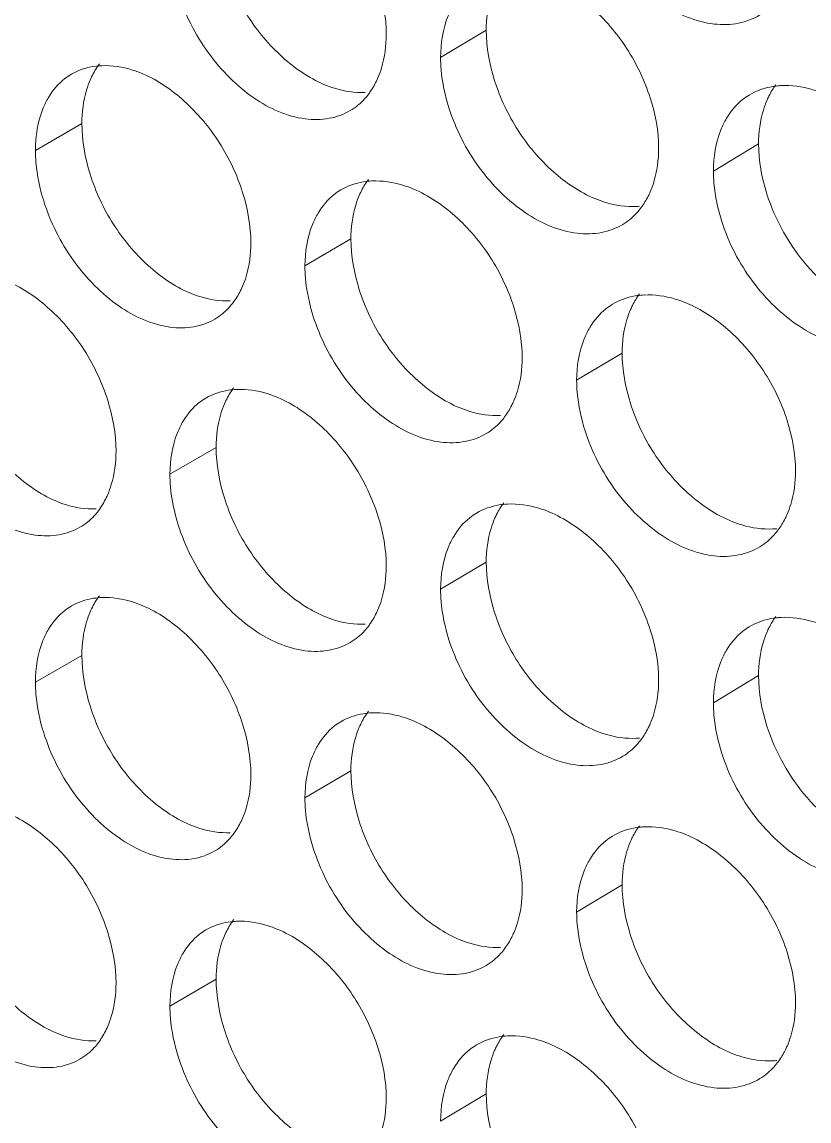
# Model space of a CAD drawing. Header units: millimetres. Extents: x 1177 to 4147, y 93 to 2194.
# Drawn here: x 2611.51 to 2623.15, y 927.38 to 943.65 of the extents above; entities that cross this region are included whole.
import ezdxf

# ---------------------------------------------------------------- set-up
doc = ezdxf.new("R2010")
doc.units = ezdxf.units.MM
doc.header["$LTSCALE"] = 0.1
doc.layers.get('0').update_dxf_attribs({"lineweight": 13})
doc.layers.add('标注', color=251, linetype='Continuous', lineweight=9)

# ---------------------------------------------------------------- blocks, each defined once
blk = doc.blocks.new('02')
at = {"layer": '标注'}
for p, q in [((4509.669, 939.17), (4508.703, 938.596)), ((4501.12, 937.196), (4500.138, 936.629)), ((4501.12, 937.196), (4500.138, 936.629)), ((4515.425, 936.77), (4514.47, 936.191)), ((4506.808, 934.755), (4505.836, 934.184)), ((4506.808, 934.755), (4505.836, 934.184)), ((4512.541, 932.341), (4511.58, 931.765)), ((4512.541, 932.341), (4511.58, 931.765)), ((4503.958, 930.347), (4502.981, 929.778)), ((4509.669, 927.92), (4508.703, 927.346)), ((4501.12, 925.946), (4500.138, 925.379)), ((4515.425, 925.52), (4514.47, 924.941)), ((4506.808, 923.505), (4505.836, 922.934)), ((4512.541, 921.091), (4511.58, 920.515)), ((4503.958, 919.097), (4502.981, 918.528)), ((4509.669, 916.67), (4508.703, 916.096))]:
    blk.add_line(p, q, dxfattribs=at)
for centre, radius, start, end in [((4515.989, 936.339), 1.662, 93.0207, 95.749), ((4512.763, 937.08), 1.64, 272.8765, 275.2009), ((4513.09, 931.918), 1.654, 92.9003, 95.1818), ((4513.09, 931.918), 1.654, 92.9003, 95.1818), ((4515.644, 930.267), 1.649, 272.9969, 275.7719), ((4515.644, 930.267), 1.649, 272.9969, 275.7719), ((4515.989, 925.089), 1.662, 93.0207, 95.749), ((4512.763, 925.83), 1.64, 272.8765, 275.2009), ((4513.09, 920.668), 1.654, 92.9003, 95.1818), ((4515.644, 919.017), 1.649, 272.9969, 275.7719)]:
    blk.add_arc(centre, radius, start, end, dxfattribs=at)
for points, knots in [([(4507.555, 939.081), (4507.555, 939.442), (4507.415, 940.191), (4506.928, 941.225), (4506.199, 942.09), (4505.585, 942.514), (4505.264, 942.65)], [0, 0, 0, 0, 0.243914, 0.505794, 0.764596, 1, 1, 1, 1]), ([(4511.758, 941.948), (4511.902, 941.497), (4512.231, 940.852), (4512.847, 940.147), (4513.504, 939.604), (4514.26, 939.272), (4514.996, 939.29), (4515.316, 939.409), (4515.454, 939.493)], [0, 0, 0, 0, 0.28542, 0.427092, 0.562289, 0.79908, 0.902694, 1, 1, 1, 1]), ([(4503.958, 941.597), (4503.958, 941.236), (4504.096, 940.487), (4504.579, 939.452), (4505.304, 938.586), (4505.917, 938.161), (4506.237, 938.025)], [0, 0, 0, 0, 0.244219, 0.506251, 0.764892, 1, 1, 1, 1]), ([(4513.313, 936.67), (4513.313, 937.031), (4513.172, 937.78), (4512.681, 938.813), (4511.946, 939.674), (4511.327, 940.094), (4511.004, 940.229)], [0, 0, 0, 0, 0.243576, 0.505139, 0.763987, 1, 1, 1, 1]), ([(4503.157, 939.959), (4503.298, 939.51), (4503.621, 938.865), (4504.227, 938.158), (4504.871, 937.611), (4505.614, 937.271), (4506.341, 937.277), (4506.658, 937.39), (4506.795, 937.47)], [0, 0, 0, 0, 0.286646, 0.428688, 0.564047, 0.800418, 0.903427, 1, 1, 1, 1]), ([(4509.846, 940.09), (4509.817, 940.022), (4509.709, 939.727), (4509.669, 939.41), (4509.669, 939.17)], [0, 0, 0, 0, 0.235665, 1, 1, 1, 1]), ([(4508.981, 939.714), (4508.935, 939.637), (4508.765, 939.288), (4508.703, 938.893), (4508.703, 938.596)], [0, 0, 0, 0, 0.2325, 1, 1, 1, 1]), ([(4507.378, 938.162), (4507.407, 938.23), (4507.514, 938.524), (4507.555, 938.841), (4507.555, 939.081)], [0, 0, 0, 0, 0.235606, 1, 1, 1, 1]), ([(4509.669, 939.17), (4509.669, 938.809), (4509.808, 938.06), (4510.296, 937.026), (4511.027, 936.164), (4511.644, 935.743), (4511.966, 935.608)], [0, 0, 0, 0, 0.243882, 0.505596, 0.764283, 1, 1, 1, 1]), ([(4508.703, 938.596), (4508.703, 938.51), (4508.719, 938.148), (4508.797, 937.79), (4508.88, 937.528)], [0, 0, 0, 0, 0.239196, 1, 1, 1, 1]), ([(4501.541, 938.42), (4501.484, 938.418), (4501.261, 938.397), (4501.043, 938.324), (4500.9, 938.241)], [0, 0, 0, 0, 0.258684, 1, 1, 1, 1]), ([(4501.541, 938.42), (4501.484, 938.418), (4501.261, 938.397), (4501.043, 938.324), (4500.9, 938.241)], [0, 0, 0, 0, 0.258684, 1, 1, 1, 1]), ([(4501.492, 938.459), (4501.473, 938.433), (4501.397, 938.325), (4501.334, 938.207), (4501.295, 938.115)], [0, 0, 0, 0, 0.243764, 1, 1, 1, 1]), ([(4501.492, 938.459), (4501.473, 938.433), (4501.397, 938.325), (4501.334, 938.207), (4501.295, 938.115)], [0, 0, 0, 0, 0.243764, 1, 1, 1, 1]), ([(4502.412, 938.246), (4502.339, 938.277), (4502.061, 938.381), (4501.759, 938.429), (4501.541, 938.42)], [0, 0, 0, 0, 0.266573, 1, 1, 1, 1]), ([(4502.412, 938.246), (4502.339, 938.277), (4502.061, 938.381), (4501.759, 938.429), (4501.541, 938.42)], [0, 0, 0, 0, 0.266573, 1, 1, 1, 1]), ([(4500.9, 938.241), (4500.851, 938.212), (4500.659, 938.083), (4500.505, 937.9), (4500.416, 937.75)], [0, 0, 0, 0, 0.244804, 1, 1, 1, 1]), ([(4500.9, 938.241), (4500.851, 938.212), (4500.659, 938.083), (4500.505, 937.9), (4500.416, 937.75)], [0, 0, 0, 0, 0.244804, 1, 1, 1, 1]), ([(4501.295, 938.115), (4501.266, 938.047), (4501.16, 937.752), (4501.12, 937.436), (4501.12, 937.196)], [0, 0, 0, 0, 0.235219, 1, 1, 1, 1]), ([(4501.295, 938.115), (4501.266, 938.047), (4501.16, 937.752), (4501.12, 937.436), (4501.12, 937.196)], [0, 0, 0, 0, 0.235219, 1, 1, 1, 1]), ([(4504.693, 934.671), (4504.693, 935.032), (4504.554, 935.782), (4504.069, 936.817), (4503.343, 937.683), (4502.731, 938.109), (4502.412, 938.246)], [0, 0, 0, 0, 0.244084, 0.506123, 0.764903, 1, 1, 1, 1]), ([(4504.693, 934.671), (4504.693, 935.032), (4504.554, 935.782), (4504.069, 936.817), (4503.343, 937.683), (4502.731, 938.109), (4502.412, 938.246)], [0, 0, 0, 0, 0.244084, 0.506123, 0.764903, 1, 1, 1, 1]), ([(4507.183, 937.823), (4507.202, 937.848), (4507.277, 937.955), (4507.339, 938.071), (4507.378, 938.162)], [0, 0, 0, 0, 0.244103, 1, 1, 1, 1]), ([(4506.237, 938.025), (4506.31, 937.994), (4506.589, 937.891), (4506.891, 937.845), (4507.109, 937.855)], [0, 0, 0, 0, 0.26616, 1, 1, 1, 1]), ([(4506.795, 937.47), (4506.907, 937.537), (4507.045, 937.651), (4507.156, 937.787), (4507.183, 937.823)], [0, 0, 0, 0, 0.744319, 1, 1, 1, 1]), ([(4515.823, 937.993), (4515.769, 937.987), (4515.56, 937.956), (4515.358, 937.879), (4515.224, 937.798)], [0, 0, 0, 0, 0.257249, 1, 1, 1, 1]), ([(4515.791, 938.018), (4515.735, 937.943), (4515.67, 937.834), (4515.616, 937.72), (4515.604, 937.69)], [0, 0, 0, 0, 0.743867, 1, 1, 1, 1]), ([(4516.789, 937.835), (4516.715, 937.865), (4516.43, 937.966), (4516.123, 938.01), (4515.901, 937.999)], [0, 0, 0, 0, 0.265755, 1, 1, 1, 1]), ([(4500.416, 937.75), (4500.37, 937.673), (4500.199, 937.324), (4500.138, 936.927), (4500.138, 936.629)], [0, 0, 0, 0, 0.231788, 1, 1, 1, 1]), ([(4500.416, 937.75), (4500.37, 937.673), (4500.199, 937.324), (4500.138, 936.927), (4500.138, 936.629)], [0, 0, 0, 0, 0.231788, 1, 1, 1, 1]), ([(4515.224, 937.798), (4515.176, 937.769), (4514.988, 937.637), (4514.837, 937.456), (4514.748, 937.307)], [0, 0, 0, 0, 0.24537, 1, 1, 1, 1]), ([(4515.604, 937.69), (4515.574, 937.622), (4515.466, 937.327), (4515.425, 937.009), (4515.425, 936.77)], [0, 0, 0, 0, 0.235961, 1, 1, 1, 1]), ([(4508.88, 937.528), (4509.023, 937.078), (4509.35, 936.433), (4509.962, 935.727), (4510.615, 935.183), (4511.366, 934.848), (4512.099, 934.862), (4512.418, 934.979), (4512.556, 935.062)], [0, 0, 0, 0, 0.285826, 0.427621, 0.562871, 0.799523, 0.902937, 1, 1, 1, 1]), ([(4501.12, 937.196), (4501.12, 936.835), (4501.257, 936.085), (4501.739, 935.049), (4502.46, 934.182), (4503.071, 933.756), (4503.389, 933.619)], [0, 0, 0, 0, 0.244389, 0.506579, 0.765197, 1, 1, 1, 1]), ([(4501.12, 937.196), (4501.12, 936.835), (4501.257, 936.085), (4501.739, 935.049), (4502.46, 934.182), (4503.071, 933.756), (4503.389, 933.619)], [0, 0, 0, 0, 0.244389, 0.506579, 0.765197, 1, 1, 1, 1]), ([(4514.748, 937.307), (4514.702, 937.23), (4514.532, 936.882), (4514.47, 936.487), (4514.47, 936.191)], [0, 0, 0, 0, 0.232969, 1, 1, 1, 1]), ([(4513.134, 935.751), (4513.164, 935.818), (4513.272, 936.113), (4513.313, 936.431), (4513.313, 936.67)], [0, 0, 0, 0, 0.235903, 1, 1, 1, 1]), ([(4515.425, 936.77), (4515.425, 936.409), (4515.6, 935.47), (4516.216, 934.374), (4517.032, 933.6), (4517.5, 933.317), (4517.74, 933.219)], [0, 0, 0, 0, 0.243755, 0.63494, 0.825083, 1, 1, 1, 1]), ([(4500.138, 936.629), (4500.138, 936.543), (4500.154, 936.181), (4500.23, 935.823), (4500.313, 935.56)], [0, 0, 0, 0, 0.239084, 1, 1, 1, 1]), ([(4500.138, 936.629), (4500.138, 936.543), (4500.154, 936.181), (4500.23, 935.823), (4500.313, 935.56)], [0, 0, 0, 0, 0.239084, 1, 1, 1, 1]), ([(4514.47, 936.191), (4514.47, 936.105), (4514.487, 935.743), (4514.564, 935.386), (4514.648, 935.124)], [0, 0, 0, 0, 0.239271, 1, 1, 1, 1]), ([(4507.251, 935.981), (4507.192, 935.978), (4506.965, 935.956), (4506.741, 935.88), (4506.595, 935.794)], [0, 0, 0, 0, 0.258729, 1, 1, 1, 1]), ([(4507.251, 935.981), (4507.192, 935.978), (4506.965, 935.956), (4506.741, 935.88), (4506.595, 935.794)], [0, 0, 0, 0, 0.258729, 1, 1, 1, 1]), ([(4507.178, 936.013), (4507.159, 935.987), (4507.084, 935.881), (4507.023, 935.765), (4506.984, 935.675)], [0, 0, 0, 0, 0.244083, 1, 1, 1, 1]), ([(4507.178, 936.013), (4507.159, 935.987), (4507.084, 935.881), (4507.023, 935.765), (4506.984, 935.675)], [0, 0, 0, 0, 0.244083, 1, 1, 1, 1]), ([(4508.128, 935.811), (4508.055, 935.842), (4507.774, 935.945), (4507.471, 935.991), (4507.251, 935.981)], [0, 0, 0, 0, 0.26624, 1, 1, 1, 1]), ([(4508.128, 935.811), (4508.055, 935.842), (4507.774, 935.945), (4507.471, 935.991), (4507.251, 935.981)], [0, 0, 0, 0, 0.26624, 1, 1, 1, 1]), ([(4506.595, 935.794), (4506.547, 935.765), (4506.356, 935.635), (4506.204, 935.452), (4506.115, 935.303)], [0, 0, 0, 0, 0.245038, 1, 1, 1, 1]), ([(4506.595, 935.794), (4506.547, 935.765), (4506.356, 935.635), (4506.204, 935.452), (4506.115, 935.303)], [0, 0, 0, 0, 0.245038, 1, 1, 1, 1]), ([(4510.428, 932.247), (4510.428, 932.608), (4510.288, 933.357), (4509.799, 934.391), (4509.067, 935.253), (4508.45, 935.676), (4508.128, 935.811)], [0, 0, 0, 0, 0.243745, 0.505466, 0.764291, 1, 1, 1, 1]), ([(4510.428, 932.247), (4510.428, 932.608), (4510.288, 933.357), (4509.799, 934.391), (4509.067, 935.253), (4508.45, 935.676), (4508.128, 935.811)], [0, 0, 0, 0, 0.243745, 0.505466, 0.764291, 1, 1, 1, 1]), ([(4512.944, 935.418), (4513, 935.495), (4513.067, 935.605), (4513.121, 935.72), (4513.134, 935.751)], [0, 0, 0, 0, 0.743715, 1, 1, 1, 1]), ([(4500.313, 935.56), (4500.453, 935.111), (4500.774, 934.467), (4501.376, 933.758), (4502.016, 933.21), (4502.755, 932.867), (4503.479, 932.869), (4503.795, 932.98), (4503.931, 933.06)], [0, 0, 0, 0, 0.287059, 0.429226, 0.56464, 0.800871, 0.903676, 1, 1, 1, 1]), ([(4500.313, 935.56), (4500.453, 935.111), (4500.774, 934.467), (4501.376, 933.758), (4502.016, 933.21), (4502.755, 932.867), (4503.479, 932.869), (4503.795, 932.98), (4503.931, 933.06)], [0, 0, 0, 0, 0.287059, 0.429226, 0.56464, 0.800871, 0.903676, 1, 1, 1, 1]), ([(4506.984, 935.675), (4506.955, 935.607), (4506.848, 935.312), (4506.808, 934.995), (4506.808, 934.755)], [0, 0, 0, 0, 0.235516, 1, 1, 1, 1]), ([(4506.984, 935.675), (4506.955, 935.607), (4506.848, 935.312), (4506.808, 934.995), (4506.808, 934.755)], [0, 0, 0, 0, 0.235516, 1, 1, 1, 1]), ([(4511.966, 935.608), (4512.039, 935.578), (4512.321, 935.476), (4512.625, 935.431), (4512.845, 935.442)], [0, 0, 0, 0, 0.265834, 1, 1, 1, 1]), ([(4506.115, 935.303), (4506.069, 935.226), (4505.898, 934.877), (4505.836, 934.481), (4505.836, 934.184)], [0, 0, 0, 0, 0.232263, 1, 1, 1, 1]), ([(4506.115, 935.303), (4506.069, 935.226), (4505.898, 934.877), (4505.836, 934.481), (4505.836, 934.184)], [0, 0, 0, 0, 0.232263, 1, 1, 1, 1]), ([(4512.556, 935.062), (4512.668, 935.13), (4512.806, 935.245), (4512.917, 935.382), (4512.944, 935.418)], [0, 0, 0, 0, 0.744496, 1, 1, 1, 1]), ([(4514.648, 935.124), (4514.793, 934.673), (4515.124, 934.027), (4515.744, 933.324), (4516.404, 932.782), (4517.165, 932.453), (4517.903, 932.475), (4518.224, 932.596), (4518.362, 932.681)], [0, 0, 0, 0, 0.285015, 0.426566, 0.56171, 0.798641, 0.902454, 1, 1, 1, 1]), ([(4504.517, 933.753), (4504.546, 933.82), (4504.653, 934.115), (4504.693, 934.432), (4504.693, 934.671)], [0, 0, 0, 0, 0.235457, 1, 1, 1, 1]), ([(4504.517, 933.753), (4504.546, 933.82), (4504.653, 934.115), (4504.693, 934.432), (4504.693, 934.671)], [0, 0, 0, 0, 0.235457, 1, 1, 1, 1]), ([(4506.808, 934.755), (4506.808, 934.394), (4506.946, 933.645), (4507.432, 932.611), (4508.16, 931.747), (4508.775, 931.324), (4509.096, 931.188)], [0, 0, 0, 0, 0.24405, 0.505923, 0.764587, 1, 1, 1, 1]), ([(4506.808, 934.755), (4506.808, 934.394), (4506.946, 933.645), (4507.432, 932.611), (4508.16, 931.747), (4508.775, 931.324), (4509.096, 931.188)], [0, 0, 0, 0, 0.24405, 0.505923, 0.764587, 1, 1, 1, 1]), ([(4505.836, 934.184), (4505.836, 934.097), (4505.853, 933.736), (4505.93, 933.378), (4506.013, 933.115)], [0, 0, 0, 0, 0.239158, 1, 1, 1, 1]), ([(4505.836, 934.184), (4505.836, 934.097), (4505.853, 933.736), (4505.93, 933.378), (4506.013, 933.115)], [0, 0, 0, 0, 0.239158, 1, 1, 1, 1]), ([(4501.842, 930.268), (4501.842, 930.629), (4501.704, 931.379), (4501.221, 932.415), (4500.499, 933.282), (4499.889, 933.71), (4499.57, 933.848)], [0, 0, 0, 0, 0.244255, 0.506454, 0.76521, 1, 1, 1, 1]), ([(4503.389, 933.619), (4503.462, 933.587), (4503.74, 933.484), (4504.041, 933.436), (4504.258, 933.446)], [0, 0, 0, 0, 0.266325, 1, 1, 1, 1]), ([(4503.389, 933.619), (4503.462, 933.587), (4503.74, 933.484), (4504.041, 933.436), (4504.258, 933.446)], [0, 0, 0, 0, 0.266325, 1, 1, 1, 1]), ([(4504.32, 933.411), (4504.339, 933.436), (4504.415, 933.544), (4504.477, 933.661), (4504.517, 933.753)], [0, 0, 0, 0, 0.243945, 1, 1, 1, 1]), ([(4504.32, 933.411), (4504.339, 933.436), (4504.415, 933.544), (4504.477, 933.661), (4504.517, 933.753)], [0, 0, 0, 0, 0.243945, 1, 1, 1, 1]), ([(4503.931, 933.06), (4504.044, 933.126), (4504.182, 933.239), (4504.293, 933.375), (4504.32, 933.411)], [0, 0, 0, 0, 0.744227, 1, 1, 1, 1]), ([(4503.931, 933.06), (4504.044, 933.126), (4504.182, 933.239), (4504.293, 933.375), (4504.32, 933.411)], [0, 0, 0, 0, 0.744227, 1, 1, 1, 1]), ([(4512.941, 933.565), (4512.887, 933.56), (4512.676, 933.53), (4512.472, 933.454), (4512.336, 933.373)], [0, 0, 0, 0, 0.257466, 1, 1, 1, 1]), ([(4512.941, 933.565), (4512.887, 933.56), (4512.676, 933.53), (4512.472, 933.454), (4512.336, 933.373)], [0, 0, 0, 0, 0.257466, 1, 1, 1, 1]), ([(4512.909, 933.593), (4512.852, 933.517), (4512.786, 933.407), (4512.732, 933.292), (4512.719, 933.262)], [0, 0, 0, 0, 0.743694, 1, 1, 1, 1]), ([(4512.909, 933.593), (4512.852, 933.517), (4512.786, 933.407), (4512.732, 933.292), (4512.719, 933.262)], [0, 0, 0, 0, 0.743694, 1, 1, 1, 1]), ([(4513.891, 933.404), (4513.817, 933.434), (4513.533, 933.536), (4513.228, 933.581), (4513.007, 933.569)], [0, 0, 0, 0, 0.265915, 1, 1, 1, 1]), ([(4513.891, 933.404), (4513.817, 933.434), (4513.533, 933.536), (4513.228, 933.581), (4513.007, 933.569)], [0, 0, 0, 0, 0.265915, 1, 1, 1, 1]), ([(4516.208, 929.85), (4516.208, 930.211), (4516.067, 930.96), (4515.574, 931.991), (4514.836, 932.851), (4514.214, 933.27), (4513.891, 933.404)], [0, 0, 0, 0, 0.243409, 0.504813, 0.763684, 1, 1, 1, 1]), ([(4516.208, 929.85), (4516.208, 930.211), (4516.067, 930.96), (4515.574, 931.991), (4514.836, 932.851), (4514.214, 933.27), (4513.891, 933.404)], [0, 0, 0, 0, 0.243409, 0.504813, 0.763684, 1, 1, 1, 1]), ([(4512.336, 933.373), (4512.288, 933.344), (4512.099, 933.213), (4511.948, 933.031), (4511.859, 932.882)], [0, 0, 0, 0, 0.245262, 1, 1, 1, 1]), ([(4512.336, 933.373), (4512.288, 933.344), (4512.099, 933.213), (4511.948, 933.031), (4511.859, 932.882)], [0, 0, 0, 0, 0.245262, 1, 1, 1, 1]), ([(4512.719, 933.262), (4512.69, 933.194), (4512.582, 932.899), (4512.541, 932.581), (4512.541, 932.341)], [0, 0, 0, 0, 0.235813, 1, 1, 1, 1]), ([(4512.719, 933.262), (4512.69, 933.194), (4512.582, 932.899), (4512.541, 932.581), (4512.541, 932.341)], [0, 0, 0, 0, 0.235813, 1, 1, 1, 1]), ([(4506.013, 933.115), (4506.155, 932.665), (4506.48, 932.021), (4507.089, 931.314), (4507.737, 930.768), (4508.484, 930.431), (4509.215, 930.441), (4509.533, 930.556), (4509.67, 930.638)], [0, 0, 0, 0, 0.286235, 0.428153, 0.563457, 0.799968, 0.903181, 1, 1, 1, 1]), ([(4506.013, 933.115), (4506.155, 932.665), (4506.48, 932.021), (4507.089, 931.314), (4507.737, 930.768), (4508.484, 930.431), (4509.215, 930.441), (4509.533, 930.556), (4509.67, 930.638)], [0, 0, 0, 0, 0.286235, 0.428153, 0.563457, 0.799968, 0.903181, 1, 1, 1, 1]), ([(4498.293, 932.802), (4498.293, 932.44), (4498.43, 931.691), (4498.909, 930.654), (4499.627, 929.785), (4500.236, 929.357), (4500.554, 929.219)], [0, 0, 0, 0, 0.24456, 0.50691, 0.765504, 1, 1, 1, 1]), ([(4511.859, 932.882), (4511.813, 932.805), (4511.643, 932.457), (4511.58, 932.062), (4511.58, 931.765)], [0, 0, 0, 0, 0.232735, 1, 1, 1, 1]), ([(4511.859, 932.882), (4511.813, 932.805), (4511.643, 932.457), (4511.58, 932.062), (4511.58, 931.765)], [0, 0, 0, 0, 0.232735, 1, 1, 1, 1]), ([(4510.25, 931.328), (4510.28, 931.396), (4510.387, 931.69), (4510.428, 932.008), (4510.428, 932.247)], [0, 0, 0, 0, 0.235754, 1, 1, 1, 1]), ([(4510.25, 931.328), (4510.28, 931.396), (4510.387, 931.69), (4510.428, 932.008), (4510.428, 932.247)], [0, 0, 0, 0, 0.235754, 1, 1, 1, 1]), ([(4512.541, 932.341), (4512.541, 931.98), (4512.681, 931.232), (4513.171, 930.199), (4513.905, 929.338), (4514.524, 928.919), (4514.847, 928.785)], [0, 0, 0, 0, 0.243714, 0.505271, 0.763981, 1, 1, 1, 1]), ([(4512.541, 932.341), (4512.541, 931.98), (4512.681, 931.232), (4513.171, 930.199), (4513.905, 929.338), (4514.524, 928.919), (4514.847, 928.785)], [0, 0, 0, 0, 0.243714, 0.505271, 0.763981, 1, 1, 1, 1]), ([(4511.58, 931.765), (4511.58, 931.679), (4511.597, 931.317), (4511.675, 930.96), (4511.758, 930.698)], [0, 0, 0, 0, 0.239233, 1, 1, 1, 1]), ([(4511.58, 931.765), (4511.58, 931.679), (4511.597, 931.317), (4511.675, 930.96), (4511.758, 930.698)], [0, 0, 0, 0, 0.239233, 1, 1, 1, 1]), ([(4504.391, 931.572), (4504.332, 931.57), (4504.107, 931.548), (4503.886, 931.473), (4503.742, 931.389)], [0, 0, 0, 0, 0.258706, 1, 1, 1, 1]), ([(4504.329, 931.608), (4504.31, 931.582), (4504.235, 931.475), (4504.173, 931.358), (4504.134, 931.266)], [0, 0, 0, 0, 0.243924, 1, 1, 1, 1]), ([(4505.264, 931.4), (4505.191, 931.431), (4504.912, 931.535), (4504.609, 931.582), (4504.391, 931.572)], [0, 0, 0, 0, 0.266406, 1, 1, 1, 1]), ([(4503.742, 931.389), (4503.693, 931.36), (4503.502, 931.231), (4503.349, 931.048), (4503.26, 930.898)], [0, 0, 0, 0, 0.244922, 1, 1, 1, 1]), ([(4507.555, 927.831), (4507.555, 928.192), (4507.415, 928.941), (4506.928, 929.975), (4506.199, 930.84), (4505.585, 931.264), (4505.264, 931.4)], [0, 0, 0, 0, 0.243914, 0.505794, 0.764596, 1, 1, 1, 1]), ([(4510.058, 930.992), (4510.115, 931.069), (4510.183, 931.18), (4510.237, 931.297), (4510.25, 931.328)], [0, 0, 0, 0, 0.74354, 1, 1, 1, 1]), ([(4510.058, 930.992), (4510.115, 931.069), (4510.183, 931.18), (4510.237, 931.297), (4510.25, 931.328)], [0, 0, 0, 0, 0.74354, 1, 1, 1, 1]), ([(4497.48, 931.167), (4497.62, 930.718), (4497.939, 930.075), (4498.537, 929.365), (4499.173, 928.816), (4499.907, 928.47), (4500.629, 928.469), (4500.944, 928.577), (4501.08, 928.656)], [0, 0, 0, 0, 0.287474, 0.429768, 0.565237, 0.801327, 0.903927, 1, 1, 1, 1]), ([(4504.134, 931.266), (4504.105, 931.199), (4503.998, 930.904), (4503.958, 930.587), (4503.958, 930.347)], [0, 0, 0, 0, 0.235368, 1, 1, 1, 1]), ([(4509.096, 931.188), (4509.169, 931.158), (4509.449, 931.055), (4509.753, 931.009), (4509.971, 931.02)], [0, 0, 0, 0, 0.265996, 1, 1, 1, 1]), ([(4509.096, 931.188), (4509.169, 931.158), (4509.449, 931.055), (4509.753, 931.009), (4509.971, 931.02)], [0, 0, 0, 0, 0.265996, 1, 1, 1, 1]), ([(4503.26, 930.898), (4503.214, 930.821), (4503.043, 930.472), (4502.981, 930.076), (4502.981, 929.778)], [0, 0, 0, 0, 0.232026, 1, 1, 1, 1]), ([(4509.67, 930.638), (4509.782, 930.705), (4509.92, 930.82), (4510.031, 930.956), (4510.058, 930.992)], [0, 0, 0, 0, 0.744409, 1, 1, 1, 1]), ([(4509.67, 930.638), (4509.782, 930.705), (4509.92, 930.82), (4510.031, 930.956), (4510.058, 930.992)], [0, 0, 0, 0, 0.744409, 1, 1, 1, 1]), ([(4511.758, 930.698), (4511.902, 930.247), (4512.231, 929.602), (4512.847, 928.897), (4513.504, 928.354), (4514.26, 928.022), (4514.996, 928.04), (4515.316, 928.159), (4515.454, 928.243)], [0, 0, 0, 0, 0.28542, 0.427092, 0.562289, 0.79908, 0.902694, 1, 1, 1, 1]), ([(4511.758, 930.698), (4511.902, 930.247), (4512.231, 929.602), (4512.847, 928.897), (4513.504, 928.354), (4514.26, 928.022), (4514.996, 928.04), (4515.316, 928.159), (4515.454, 928.243)], [0, 0, 0, 0, 0.28542, 0.427092, 0.562289, 0.79908, 0.902694, 1, 1, 1, 1]), ([(4501.667, 929.35), (4501.696, 929.418), (4501.802, 929.712), (4501.842, 930.029), (4501.842, 930.268)], [0, 0, 0, 0, 0.235309, 1, 1, 1, 1]), ([(4503.958, 930.347), (4503.958, 929.986), (4504.096, 929.237), (4504.579, 928.202), (4505.304, 927.336), (4505.917, 926.911), (4506.237, 926.775)], [0, 0, 0, 0, 0.244219, 0.506251, 0.764892, 1, 1, 1, 1]), ([(4502.981, 929.778), (4502.981, 929.692), (4502.998, 929.33), (4503.074, 928.972), (4503.157, 928.709)], [0, 0, 0, 0, 0.239121, 1, 1, 1, 1]), ([(4516.029, 928.93), (4516.059, 928.998), (4516.167, 929.293), (4516.208, 929.61), (4516.208, 929.85)], [0, 0, 0, 0, 0.236051, 1, 1, 1, 1]), ([(4516.029, 928.93), (4516.059, 928.998), (4516.167, 929.293), (4516.208, 929.61), (4516.208, 929.85)], [0, 0, 0, 0, 0.236051, 1, 1, 1, 1]), ([(4500.554, 929.219), (4500.626, 929.187), (4500.902, 929.083), (4501.202, 929.035), (4501.419, 929.044)], [0, 0, 0, 0, 0.266492, 1, 1, 1, 1]), ([(4501.468, 929.005), (4501.488, 929.031), (4501.564, 929.139), (4501.627, 929.258), (4501.667, 929.35)], [0, 0, 0, 0, 0.243785, 1, 1, 1, 1]), ([(4501.08, 928.656), (4501.192, 928.721), (4501.33, 928.834), (4501.441, 928.969), (4501.468, 929.005)], [0, 0, 0, 0, 0.744134, 1, 1, 1, 1]), ([(4510.123, 929.147), (4510.064, 929.144), (4509.833, 929.121), (4509.608, 929.043), (4509.46, 928.955)], [0, 0, 0, 0, 0.258753, 1, 1, 1, 1]), ([(4510.038, 929.175), (4509.981, 929.098), (4509.913, 928.987), (4509.859, 928.87), (4509.846, 928.84)], [0, 0, 0, 0, 0.74352, 1, 1, 1, 1]), ([(4511.004, 928.979), (4510.93, 929.01), (4510.648, 929.112), (4510.343, 929.158), (4510.123, 929.147)], [0, 0, 0, 0, 0.266077, 1, 1, 1, 1]), ([(4513.313, 925.42), (4513.313, 925.781), (4513.172, 926.53), (4512.681, 927.563), (4511.946, 928.424), (4511.327, 928.844), (4511.004, 928.979)], [0, 0, 0, 0, 0.243576, 0.505139, 0.763987, 1, 1, 1, 1]), ([(4509.46, 928.955), (4509.412, 928.926), (4509.222, 928.795), (4509.07, 928.613), (4508.981, 928.464)], [0, 0, 0, 0, 0.245151, 1, 1, 1, 1]), ([(4509.846, 928.84), (4509.817, 928.772), (4509.709, 928.477), (4509.669, 928.16), (4509.669, 927.92)], [0, 0, 0, 0, 0.235665, 1, 1, 1, 1]), ([(4514.847, 928.785), (4514.921, 928.755), (4515.204, 928.653), (4515.51, 928.609), (4515.73, 928.621)], [0, 0, 0, 0, 0.265674, 1, 1, 1, 1]), ([(4514.847, 928.785), (4514.921, 928.755), (4515.204, 928.653), (4515.51, 928.609), (4515.73, 928.621)], [0, 0, 0, 0, 0.265674, 1, 1, 1, 1]), ([(4515.841, 928.601), (4515.897, 928.677), (4515.963, 928.786), (4516.016, 928.9), (4516.029, 928.93)], [0, 0, 0, 0, 0.743887, 1, 1, 1, 1]), ([(4515.841, 928.601), (4515.897, 928.677), (4515.963, 928.786), (4516.016, 928.9), (4516.029, 928.93)], [0, 0, 0, 0, 0.743887, 1, 1, 1, 1]), ([(4503.157, 928.709), (4503.298, 928.26), (4503.621, 927.615), (4504.227, 926.908), (4504.871, 926.361), (4505.614, 926.021), (4506.341, 926.027), (4506.658, 926.14), (4506.795, 926.22)], [0, 0, 0, 0, 0.286646, 0.428688, 0.564047, 0.800418, 0.903427, 1, 1, 1, 1]), ([(4515.454, 928.243), (4515.566, 928.311), (4515.703, 928.428), (4515.814, 928.565), (4515.841, 928.601)], [0, 0, 0, 0, 0.744581, 1, 1, 1, 1]), ([(4515.454, 928.243), (4515.566, 928.311), (4515.703, 928.428), (4515.814, 928.565), (4515.841, 928.601)], [0, 0, 0, 0, 0.744581, 1, 1, 1, 1]), ([(4508.981, 928.464), (4508.935, 928.387), (4508.765, 928.038), (4508.703, 927.643), (4508.703, 927.346)], [0, 0, 0, 0, 0.2325, 1, 1, 1, 1]), ([(4507.378, 926.912), (4507.407, 926.98), (4507.514, 927.274), (4507.555, 927.591), (4507.555, 927.831)], [0, 0, 0, 0, 0.235606, 1, 1, 1, 1]), ([(4509.669, 927.92), (4509.669, 927.559), (4509.808, 926.81), (4510.296, 925.776), (4511.027, 924.914), (4511.644, 924.493), (4511.966, 924.358)], [0, 0, 0, 0, 0.243882, 0.505596, 0.764283, 1, 1, 1, 1]), ([(4508.703, 927.346), (4508.703, 927.26), (4508.719, 926.898), (4508.797, 926.54), (4508.88, 926.278)], [0, 0, 0, 0, 0.239196, 1, 1, 1, 1]), ([(4501.541, 927.17), (4501.484, 927.168), (4501.261, 927.147), (4501.043, 927.074), (4500.9, 926.991)], [0, 0, 0, 0, 0.258684, 1, 1, 1, 1]), ([(4501.492, 927.209), (4501.473, 927.183), (4501.397, 927.075), (4501.334, 926.957), (4501.295, 926.865)], [0, 0, 0, 0, 0.243764, 1, 1, 1, 1]), ([(4502.412, 926.996), (4502.339, 927.027), (4502.061, 927.131), (4501.759, 927.179), (4501.541, 927.17)], [0, 0, 0, 0, 0.266573, 1, 1, 1, 1]), ([(4500.9, 926.991), (4500.851, 926.962), (4500.659, 926.833), (4500.505, 926.65), (4500.416, 926.5)], [0, 0, 0, 0, 0.244804, 1, 1, 1, 1]), ([(4504.693, 923.421), (4504.693, 923.782), (4504.554, 924.532), (4504.069, 925.567), (4503.343, 926.433), (4502.731, 926.859), (4502.412, 926.996)], [0, 0, 0, 0, 0.244084, 0.506123, 0.764903, 1, 1, 1, 1]), ([(4507.183, 926.573), (4507.202, 926.598), (4507.277, 926.705), (4507.339, 926.821), (4507.378, 926.912)], [0, 0, 0, 0, 0.244103, 1, 1, 1, 1]), ([(4501.295, 926.865), (4501.266, 926.797), (4501.16, 926.502), (4501.12, 926.186), (4501.12, 925.946)], [0, 0, 0, 0, 0.235219, 1, 1, 1, 1]), ([(4506.237, 926.775), (4506.31, 926.744), (4506.589, 926.641), (4506.891, 926.595), (4507.109, 926.605)], [0, 0, 0, 0, 0.26616, 1, 1, 1, 1]), ([(4515.823, 926.743), (4515.769, 926.737), (4515.56, 926.706), (4515.358, 926.629), (4515.224, 926.548)], [0, 0, 0, 0, 0.257249, 1, 1, 1, 1]), ([(4515.791, 926.768), (4515.735, 926.693), (4515.67, 926.584), (4515.616, 926.47), (4515.604, 926.44)], [0, 0, 0, 0, 0.743867, 1, 1, 1, 1]), ([(4516.789, 926.585), (4516.715, 926.615), (4516.43, 926.716), (4516.123, 926.76), (4515.901, 926.749)], [0, 0, 0, 0, 0.265755, 1, 1, 1, 1]), ([(4500.416, 926.5), (4500.37, 926.423), (4500.199, 926.074), (4500.138, 925.677), (4500.138, 925.379)], [0, 0, 0, 0, 0.231788, 1, 1, 1, 1]), ([(4506.795, 926.22), (4506.907, 926.287), (4507.045, 926.401), (4507.156, 926.537), (4507.183, 926.573)], [0, 0, 0, 0, 0.744319, 1, 1, 1, 1]), ([(4515.224, 926.548), (4515.176, 926.519), (4514.988, 926.387), (4514.837, 926.206), (4514.748, 926.057)], [0, 0, 0, 0, 0.24537, 1, 1, 1, 1]), ([(4515.604, 926.44), (4515.574, 926.372), (4515.466, 926.077), (4515.425, 925.759), (4515.425, 925.52)], [0, 0, 0, 0, 0.235961, 1, 1, 1, 1]), ([(4508.88, 926.278), (4509.023, 925.828), (4509.35, 925.183), (4509.962, 924.477), (4510.615, 923.933), (4511.366, 923.598), (4512.099, 923.612), (4512.418, 923.729), (4512.556, 923.812)], [0, 0, 0, 0, 0.285826, 0.427621, 0.562871, 0.799523, 0.902937, 1, 1, 1, 1]), ([(4501.12, 925.946), (4501.12, 925.585), (4501.257, 924.835), (4501.739, 923.799), (4502.46, 922.932), (4503.071, 922.506), (4503.389, 922.369)], [0, 0, 0, 0, 0.244389, 0.506579, 0.765197, 1, 1, 1, 1]), ([(4514.748, 926.057), (4514.702, 925.98), (4514.532, 925.632), (4514.47, 925.237), (4514.47, 924.941)], [0, 0, 0, 0, 0.232969, 1, 1, 1, 1]), ([(4515.425, 925.52), (4515.425, 925.159), (4515.6, 924.22), (4516.216, 923.124), (4517.032, 922.35), (4517.5, 922.067), (4517.74, 921.969)], [0, 0, 0, 0, 0.243755, 0.63494, 0.825083, 1, 1, 1, 1]), ([(4500.138, 925.379), (4500.138, 925.293), (4500.154, 924.931), (4500.23, 924.573), (4500.313, 924.31)], [0, 0, 0, 0, 0.239084, 1, 1, 1, 1]), ([(4513.134, 924.501), (4513.164, 924.568), (4513.272, 924.863), (4513.313, 925.181), (4513.313, 925.42)], [0, 0, 0, 0, 0.235903, 1, 1, 1, 1]), ([(4514.47, 924.941), (4514.47, 924.855), (4514.487, 924.493), (4514.564, 924.136), (4514.648, 923.874)], [0, 0, 0, 0, 0.239271, 1, 1, 1, 1]), ([(4507.251, 924.731), (4507.192, 924.728), (4506.965, 924.706), (4506.741, 924.63), (4506.595, 924.544)], [0, 0, 0, 0, 0.258729, 1, 1, 1, 1]), ([(4507.178, 924.763), (4507.159, 924.737), (4507.084, 924.631), (4507.023, 924.515), (4506.984, 924.425)], [0, 0, 0, 0, 0.244083, 1, 1, 1, 1]), ([(4508.128, 924.561), (4508.055, 924.592), (4507.774, 924.695), (4507.471, 924.741), (4507.251, 924.731)], [0, 0, 0, 0, 0.26624, 1, 1, 1, 1]), ([(4510.428, 920.997), (4510.428, 921.358), (4510.288, 922.107), (4509.799, 923.141), (4509.067, 924.003), (4508.45, 924.426), (4508.128, 924.561)], [0, 0, 0, 0, 0.243745, 0.505466, 0.764291, 1, 1, 1, 1]), ([(4506.595, 924.544), (4506.547, 924.515), (4506.356, 924.385), (4506.204, 924.202), (4506.115, 924.053)], [0, 0, 0, 0, 0.245038, 1, 1, 1, 1]), ([(4506.984, 924.425), (4506.955, 924.357), (4506.848, 924.062), (4506.808, 923.745), (4506.808, 923.505)], [0, 0, 0, 0, 0.235516, 1, 1, 1, 1]), ([(4511.966, 924.358), (4512.039, 924.328), (4512.321, 924.226), (4512.625, 924.181), (4512.845, 924.192)], [0, 0, 0, 0, 0.265834, 1, 1, 1, 1]), ([(4512.944, 924.168), (4513, 924.245), (4513.067, 924.355), (4513.121, 924.47), (4513.134, 924.501)], [0, 0, 0, 0, 0.743715, 1, 1, 1, 1]), ([(4500.313, 924.31), (4500.453, 923.861), (4500.774, 923.217), (4501.376, 922.508), (4502.016, 921.96), (4502.755, 921.617), (4503.479, 921.619), (4503.795, 921.73), (4503.931, 921.81)], [0, 0, 0, 0, 0.287059, 0.429226, 0.56464, 0.800871, 0.903676, 1, 1, 1, 1]), ([(4512.556, 923.812), (4512.668, 923.88), (4512.806, 923.995), (4512.917, 924.132), (4512.944, 924.168)], [0, 0, 0, 0, 0.744496, 1, 1, 1, 1]), ([(4506.115, 924.053), (4506.069, 923.976), (4505.898, 923.627), (4505.836, 923.231), (4505.836, 922.934)], [0, 0, 0, 0, 0.232263, 1, 1, 1, 1]), ([(4514.648, 923.874), (4514.793, 923.423), (4515.124, 922.777), (4515.744, 922.074), (4516.404, 921.532), (4517.165, 921.203), (4517.903, 921.225), (4518.224, 921.346), (4518.362, 921.431)], [0, 0, 0, 0, 0.285015, 0.426566, 0.56171, 0.798641, 0.902454, 1, 1, 1, 1]), ([(4504.517, 922.503), (4504.546, 922.57), (4504.653, 922.865), (4504.693, 923.182), (4504.693, 923.421)], [0, 0, 0, 0, 0.235457, 1, 1, 1, 1]), ([(4506.808, 923.505), (4506.808, 923.144), (4506.946, 922.395), (4507.432, 921.361), (4508.16, 920.497), (4508.775, 920.074), (4509.096, 919.938)], [0, 0, 0, 0, 0.24405, 0.505923, 0.764587, 1, 1, 1, 1]), ([(4505.836, 922.934), (4505.836, 922.847), (4505.853, 922.486), (4505.93, 922.128), (4506.013, 921.865)], [0, 0, 0, 0, 0.239158, 1, 1, 1, 1]), ([(4501.842, 919.018), (4501.842, 919.379), (4501.704, 920.129), (4501.221, 921.165), (4500.499, 922.032), (4499.889, 922.46), (4499.57, 922.598)], [0, 0, 0, 0, 0.244255, 0.506454, 0.76521, 1, 1, 1, 1]), ([(4504.32, 922.161), (4504.339, 922.186), (4504.415, 922.294), (4504.477, 922.411), (4504.517, 922.503)], [0, 0, 0, 0, 0.243945, 1, 1, 1, 1]), ([(4503.389, 922.369), (4503.462, 922.337), (4503.74, 922.234), (4504.041, 922.186), (4504.258, 922.196)], [0, 0, 0, 0, 0.266325, 1, 1, 1, 1]), ([(4512.941, 922.315), (4512.887, 922.31), (4512.676, 922.28), (4512.472, 922.204), (4512.336, 922.123)], [0, 0, 0, 0, 0.257466, 1, 1, 1, 1]), ([(4512.909, 922.343), (4512.852, 922.267), (4512.786, 922.157), (4512.732, 922.042), (4512.719, 922.012)], [0, 0, 0, 0, 0.743694, 1, 1, 1, 1]), ([(4513.891, 922.154), (4513.817, 922.184), (4513.533, 922.286), (4513.228, 922.331), (4513.007, 922.319)], [0, 0, 0, 0, 0.265915, 1, 1, 1, 1]), ([(4503.931, 921.81), (4504.044, 921.876), (4504.182, 921.989), (4504.293, 922.125), (4504.32, 922.161)], [0, 0, 0, 0, 0.744227, 1, 1, 1, 1]), ([(4512.336, 922.123), (4512.288, 922.094), (4512.099, 921.963), (4511.948, 921.781), (4511.859, 921.632)], [0, 0, 0, 0, 0.245262, 1, 1, 1, 1]), ([(4512.719, 922.012), (4512.69, 921.944), (4512.582, 921.649), (4512.541, 921.331), (4512.541, 921.091)], [0, 0, 0, 0, 0.235813, 1, 1, 1, 1]), ([(4516.208, 918.6), (4516.208, 918.961), (4516.067, 919.71), (4515.574, 920.741), (4514.836, 921.601), (4514.214, 922.02), (4513.891, 922.154)], [0, 0, 0, 0, 0.243409, 0.504813, 0.763684, 1, 1, 1, 1]), ([(4506.013, 921.865), (4506.155, 921.415), (4506.48, 920.771), (4507.089, 920.064), (4507.737, 919.518), (4508.484, 919.181), (4509.215, 919.191), (4509.533, 919.306), (4509.67, 919.388)], [0, 0, 0, 0, 0.286235, 0.428153, 0.563457, 0.799968, 0.903181, 1, 1, 1, 1]), ([(4498.293, 921.552), (4498.293, 921.19), (4498.43, 920.441), (4498.909, 919.404), (4499.627, 918.535), (4500.236, 918.107), (4500.554, 917.969)], [0, 0, 0, 0, 0.24456, 0.50691, 0.765504, 1, 1, 1, 1]), ([(4511.859, 921.632), (4511.813, 921.555), (4511.643, 921.207), (4511.58, 920.812), (4511.58, 920.515)], [0, 0, 0, 0, 0.232735, 1, 1, 1, 1]), ([(4512.541, 921.091), (4512.541, 920.73), (4512.681, 919.982), (4513.171, 918.949), (4513.905, 918.088), (4514.524, 917.669), (4514.847, 917.535)], [0, 0, 0, 0, 0.243714, 0.505271, 0.763981, 1, 1, 1, 1]), ([(4510.25, 920.078), (4510.28, 920.146), (4510.387, 920.44), (4510.428, 920.758), (4510.428, 920.997)], [0, 0, 0, 0, 0.235754, 1, 1, 1, 1]), ([(4511.58, 920.515), (4511.58, 920.429), (4511.597, 920.067), (4511.675, 919.71), (4511.758, 919.448)], [0, 0, 0, 0, 0.239233, 1, 1, 1, 1]), ([(4503.742, 920.139), (4503.693, 920.11), (4503.502, 919.981), (4503.349, 919.798), (4503.26, 919.648)], [0, 0, 0, 0, 0.244922, 1, 1, 1, 1]), ([(4504.391, 920.322), (4504.332, 920.32), (4504.107, 920.298), (4503.886, 920.223), (4503.742, 920.139)], [0, 0, 0, 0, 0.258706, 1, 1, 1, 1]), ([(4504.329, 920.358), (4504.31, 920.332), (4504.235, 920.225), (4504.173, 920.108), (4504.134, 920.016)], [0, 0, 0, 0, 0.243924, 1, 1, 1, 1]), ([(4505.264, 920.15), (4505.191, 920.181), (4504.912, 920.285), (4504.609, 920.332), (4504.391, 920.322)], [0, 0, 0, 0, 0.266406, 1, 1, 1, 1]), ([(4507.555, 916.581), (4507.555, 916.942), (4507.415, 917.691), (4506.928, 918.725), (4506.199, 919.59), (4505.585, 920.014), (4505.264, 920.15)], [0, 0, 0, 0, 0.243914, 0.505794, 0.764596, 1, 1, 1, 1]), ([(4497.48, 919.917), (4497.62, 919.468), (4497.939, 918.825), (4498.537, 918.115), (4499.173, 917.566), (4499.907, 917.22), (4500.629, 917.219), (4500.944, 917.327), (4501.08, 917.406)], [0, 0, 0, 0, 0.287474, 0.429768, 0.565237, 0.801327, 0.903927, 1, 1, 1, 1]), ([(4504.134, 920.016), (4504.105, 919.949), (4503.998, 919.654), (4503.958, 919.337), (4503.958, 919.097)], [0, 0, 0, 0, 0.235368, 1, 1, 1, 1]), ([(4509.096, 919.938), (4509.169, 919.908), (4509.449, 919.805), (4509.753, 919.759), (4509.971, 919.77)], [0, 0, 0, 0, 0.265996, 1, 1, 1, 1]), ([(4510.058, 919.742), (4510.115, 919.819), (4510.183, 919.93), (4510.237, 920.047), (4510.25, 920.078)], [0, 0, 0, 0, 0.74354, 1, 1, 1, 1]), ([(4509.67, 919.388), (4509.782, 919.455), (4509.92, 919.57), (4510.031, 919.706), (4510.058, 919.742)], [0, 0, 0, 0, 0.744409, 1, 1, 1, 1]), ([(4503.26, 919.648), (4503.214, 919.571), (4503.043, 919.222), (4502.981, 918.826), (4502.981, 918.528)], [0, 0, 0, 0, 0.232026, 1, 1, 1, 1]), ([(4511.758, 919.448), (4511.902, 918.997), (4512.231, 918.352), (4512.847, 917.647), (4513.504, 917.104), (4514.26, 916.772), (4514.996, 916.79), (4515.316, 916.909), (4515.454, 916.993)], [0, 0, 0, 0, 0.28542, 0.427092, 0.562289, 0.79908, 0.902694, 1, 1, 1, 1]), ([(4501.667, 918.1), (4501.696, 918.168), (4501.802, 918.462), (4501.842, 918.779), (4501.842, 919.018)], [0, 0, 0, 0, 0.235309, 1, 1, 1, 1]), ([(4503.958, 919.097), (4503.958, 918.736), (4504.096, 917.987), (4504.579, 916.952), (4505.304, 916.086), (4505.917, 915.661), (4506.237, 915.525)], [0, 0, 0, 0, 0.244219, 0.506251, 0.764892, 1, 1, 1, 1]), ([(4502.981, 918.528), (4502.981, 918.442), (4502.998, 918.08), (4503.074, 917.722), (4503.157, 917.459)], [0, 0, 0, 0, 0.239121, 1, 1, 1, 1]), ([(4516.029, 917.68), (4516.059, 917.748), (4516.167, 918.043), (4516.208, 918.36), (4516.208, 918.6)], [0, 0, 0, 0, 0.236051, 1, 1, 1, 1]), ([(4501.468, 917.755), (4501.488, 917.781), (4501.564, 917.889), (4501.627, 918.008), (4501.667, 918.1)], [0, 0, 0, 0, 0.243785, 1, 1, 1, 1]), ([(4500.554, 917.969), (4500.626, 917.937), (4500.902, 917.833), (4501.202, 917.785), (4501.419, 917.794)], [0, 0, 0, 0, 0.266492, 1, 1, 1, 1]), ([(4510.123, 917.897), (4510.064, 917.894), (4509.833, 917.871), (4509.608, 917.793), (4509.46, 917.705)], [0, 0, 0, 0, 0.258753, 1, 1, 1, 1]), ([(4510.038, 917.925), (4509.981, 917.848), (4509.913, 917.737), (4509.859, 917.62), (4509.846, 917.59)], [0, 0, 0, 0, 0.74352, 1, 1, 1, 1]), ([(4511.004, 917.729), (4510.93, 917.76), (4510.648, 917.862), (4510.343, 917.908), (4510.123, 917.897)], [0, 0, 0, 0, 0.266077, 1, 1, 1, 1]), ([(4501.08, 917.406), (4501.192, 917.471), (4501.33, 917.584), (4501.441, 917.719), (4501.468, 917.755)], [0, 0, 0, 0, 0.744134, 1, 1, 1, 1]), ([(4509.46, 917.705), (4509.412, 917.676), (4509.222, 917.545), (4509.07, 917.363), (4508.981, 917.214)], [0, 0, 0, 0, 0.245151, 1, 1, 1, 1]), ([(4509.846, 917.59), (4509.817, 917.522), (4509.709, 917.227), (4509.669, 916.91), (4509.669, 916.67)], [0, 0, 0, 0, 0.235665, 1, 1, 1, 1]), ([(4513.313, 914.17), (4513.313, 914.531), (4513.172, 915.28), (4512.681, 916.313), (4511.946, 917.174), (4511.327, 917.594), (4511.004, 917.729)], [0, 0, 0, 0, 0.243576, 0.505139, 0.763987, 1, 1, 1, 1]), ([(4515.841, 917.351), (4515.897, 917.427), (4515.963, 917.536), (4516.016, 917.65), (4516.029, 917.68)], [0, 0, 0, 0, 0.743887, 1, 1, 1, 1]), ([(4503.157, 917.459), (4503.298, 917.01), (4503.621, 916.365), (4504.227, 915.658), (4504.871, 915.111), (4505.614, 914.771), (4506.341, 914.777), (4506.658, 914.89), (4506.795, 914.97)], [0, 0, 0, 0, 0.286646, 0.428688, 0.564047, 0.800418, 0.903427, 1, 1, 1, 1]), ([(4514.847, 917.535), (4514.921, 917.505), (4515.204, 917.403), (4515.51, 917.359), (4515.73, 917.371)], [0, 0, 0, 0, 0.265674, 1, 1, 1, 1]), ([(4515.454, 916.993), (4515.566, 917.061), (4515.703, 917.178), (4515.814, 917.315), (4515.841, 917.351)], [0, 0, 0, 0, 0.744581, 1, 1, 1, 1]), ([(4508.981, 917.214), (4508.935, 917.137), (4508.765, 916.788), (4508.703, 916.393), (4508.703, 916.096)], [0, 0, 0, 0, 0.2325, 1, 1, 1, 1]), ([(4509.669, 916.67), (4509.669, 916.309), (4509.808, 915.56), (4510.296, 914.526), (4511.027, 913.664), (4511.644, 913.243), (4511.966, 913.108)], [0, 0, 0, 0, 0.243882, 0.505596, 0.764283, 1, 1, 1, 1]), ([(4507.378, 915.662), (4507.407, 915.73), (4507.514, 916.024), (4507.555, 916.341), (4507.555, 916.581)], [0, 0, 0, 0, 0.235606, 1, 1, 1, 1])]:
    blk.add_open_spline(points, degree=3, knots=knots, dxfattribs=at)

msp = doc.modelspace()

# ---------------------------------------------------------------- block references
at = {"xscale": 0.7, "yscale": 0.7, "zscale": 0.7}
msp.add_blockref('02', (-538.391, 286.112), dxfattribs=at)

doc.saveas('drawing.dxf')
